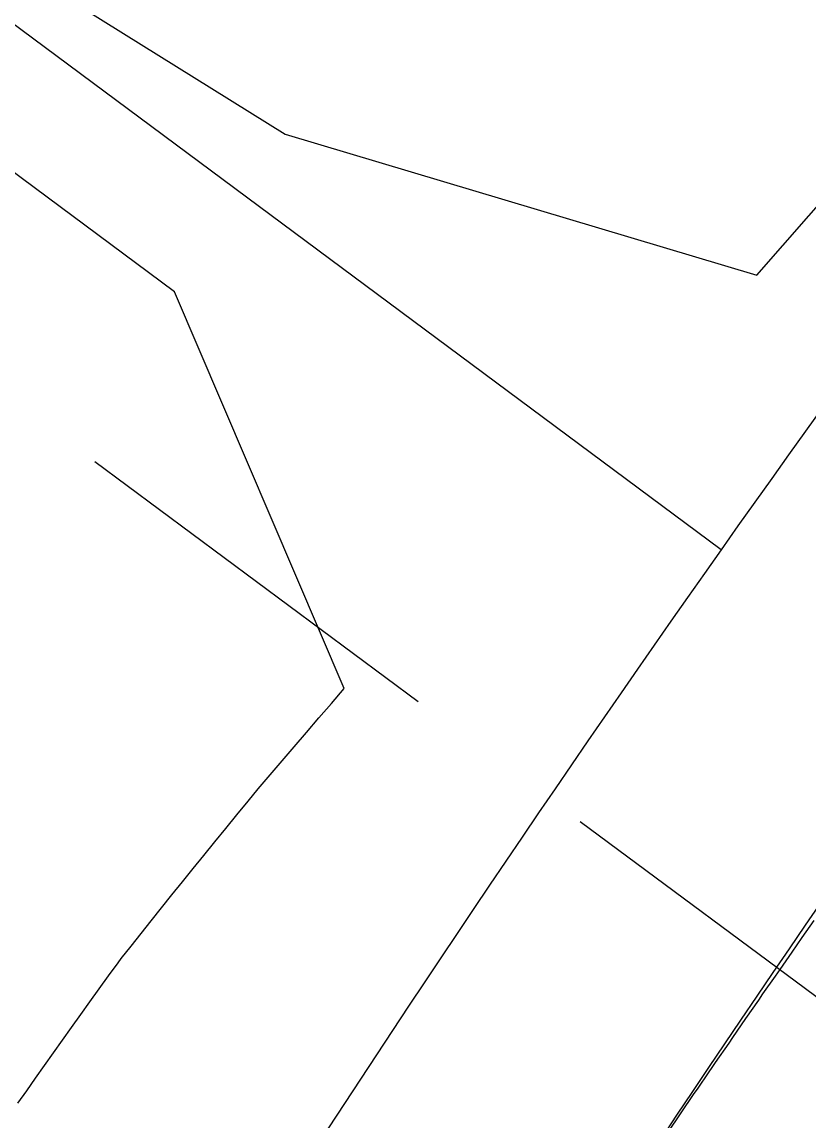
# Model space of a CAD drawing. Header units: feet. Extents: x 2260 to 6199, y 3666 to 7344.
# Drawn here: x 3658.6 to 3684.98, y 6619.46 to 6656.29 of the extents above; entities that cross this region are included whole.
import ezdxf

# ---------------------------------------------------------------- set-up
doc = ezdxf.new("R2010")
doc.units = ezdxf.units.FT
doc.header["$LTSCALE"] = 40
doc.header["$MEASUREMENT"] = 0
doc.linetypes.add('HIDDEN', pattern=[0.375, 0.25, -0.125])
for name, color, linetype in [('EOP-PROP', 4, 'CONTINUOUS'), ('GRID', 254, 'HIDDEN'), ('lots-line', 4, 'CONTINUOUS'), ('PC', 43, 'CONTINUOUS'), ('ST-ROW', 2, 'CONTINUOUS')]:
    doc.layers.add(name, color=color, linetype=linetype)

msp = doc.modelspace()

# ---------------------------------------------------------------- linework, layer by layer
at = {"layer": 'EOP-PROP', "color": 7}
msp.add_arc((4206.231, 6268.426), 632.226, 143.376516, 154.52686, dxfattribs=at)
at = {"layer": 'GRID', "linetype": 'HIDDEN', "ltscale": 1.35}
msp.add_line((3270.614, 6930.98), (5873.047, 5001.808), dxfattribs=at)
at = {"layer": 'lots-line', "color": 7}
msp.add_line((3682.03, 6638.595), (3586.861, 6709.335), dxfattribs=at)
at = {"layer": 'PC', "color": 43, "flags": 128}
for points, elevation in [([(3641.918, 6668.411), (3667.424, 6652.525), (3683.234, 6647.802), (3688.385, 6653.682), (3694.372, 6660.375), (3707.919, 6675.508), (3709.488, 6677.62), (3715.65, 6684.146)], 564), ([(3658.466, 6620.053), (3658.76, 6620.472), (3659.055, 6620.893), (3659.353, 6621.316), (3659.654, 6621.74), (3659.957, 6622.167), (3660.262, 6622.595), (3660.57, 6623.025), (3660.88, 6623.458), (3661.192, 6623.892), (3661.507, 6624.328), (3661.824, 6624.765), (3661.925, 6624.904), (3662.257, 6625.322), (3662.593, 6625.745), (3662.934, 6626.172), (3663.278, 6626.603), (3663.627, 6627.037), (3663.979, 6627.475), (3664.336, 6627.916), (3664.697, 6628.361), (3665.063, 6628.811), (3665.433, 6629.264), (3665.807, 6629.721), (3666.186, 6630.182), (3666.522, 6630.59), (3666.917, 6631.055), (3667.318, 6631.525), (3667.724, 6632), (3668.135, 6632.48), (3668.553, 6632.965), (3668.976, 6633.455), (3669.405, 6633.951), (3663.712, 6647.241), (3652.599, 6655.501)], 564), ([(3680.112, 6618.873), (3680.581, 6619.563), (3680.674, 6619.7), (3681.135, 6620.376), (3681.238, 6620.526), (3681.635, 6621.106), (3681.732, 6621.249), (3681.848, 6621.417), (3682.299, 6622.072), (3682.426, 6622.256), (3682.867, 6622.895), (3683.292, 6623.509), (3683.436, 6623.717), (3683.851, 6624.314), (3684.007, 6624.538), (3684.412, 6625.119), (3684.579, 6625.358), (3684.753, 6625.607), (3685.152, 6626.177)], 563)]:
    msp.add_lwpolyline(points, dxfattribs=dict(at, elevation=elevation))
at = {"layer": 'ST-ROW', "color": 7}
msp.add_arc((4206.231, 6268.426), 641.726, 143.376516, 154.52686, dxfattribs=at)

doc.saveas('drawing.dxf')
